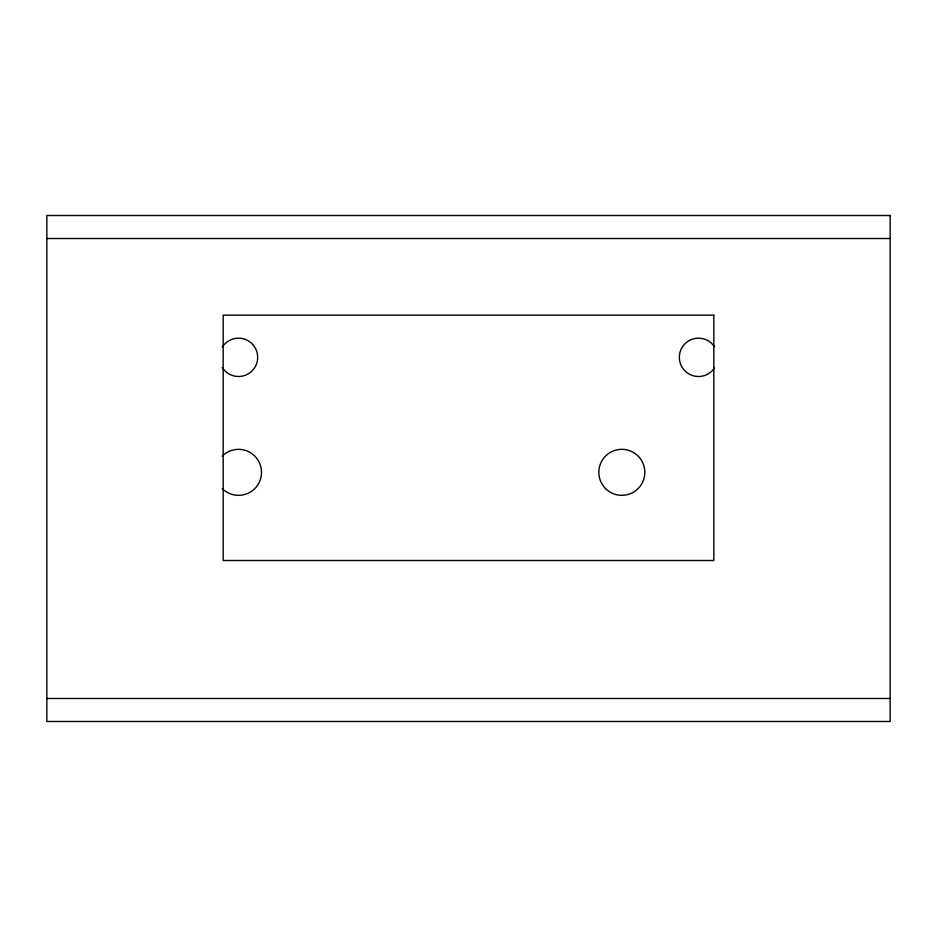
<?xml version="1.0" encoding="UTF-8"?>
<svg xmlns="http://www.w3.org/2000/svg" width="937" height="937" viewBox="0 0 937 937"><rect width="100%" height="100%" fill="white"/><g stroke="black" fill="none" stroke-linecap="round" stroke-linejoin="round"><path stroke-width="1.41" d="M46.85 238.513L890.15 238.513M46.85 698.487L890.15 698.487M222.21 347.252A19.162 19.162 0 0 1 250.964 342.766A19.162 19.162 0 0 1 251.011 371.86A19.162 19.162 0 0 1 222.256 367.491M714.427 367.983A19.162 19.162 0 0 1 685.861 371.743A19.162 19.162 0 0 1 685.861 342.93A19.162 19.162 0 0 1 714.427 346.69M222.245 456.073A23.003 23.003 0 0 1 254.77 456.073A23.003 23.003 0 0 1 254.77 488.599A23.003 23.003 0 0 1 222.245 488.599M890.15 215.51L46.85 215.51L46.85 721.49L890.15 721.49L890.15 215.51M713.818 315.172L223.182 315.172L223.182 560.502L713.818 560.502L713.818 315.172M605.56 488.599A23.003 23.003 0 0 0 644.047 478.28A23.003 23.003 0 0 0 615.878 450.123A23.003 23.003 0 0 0 605.56 488.599"/></g></svg>
